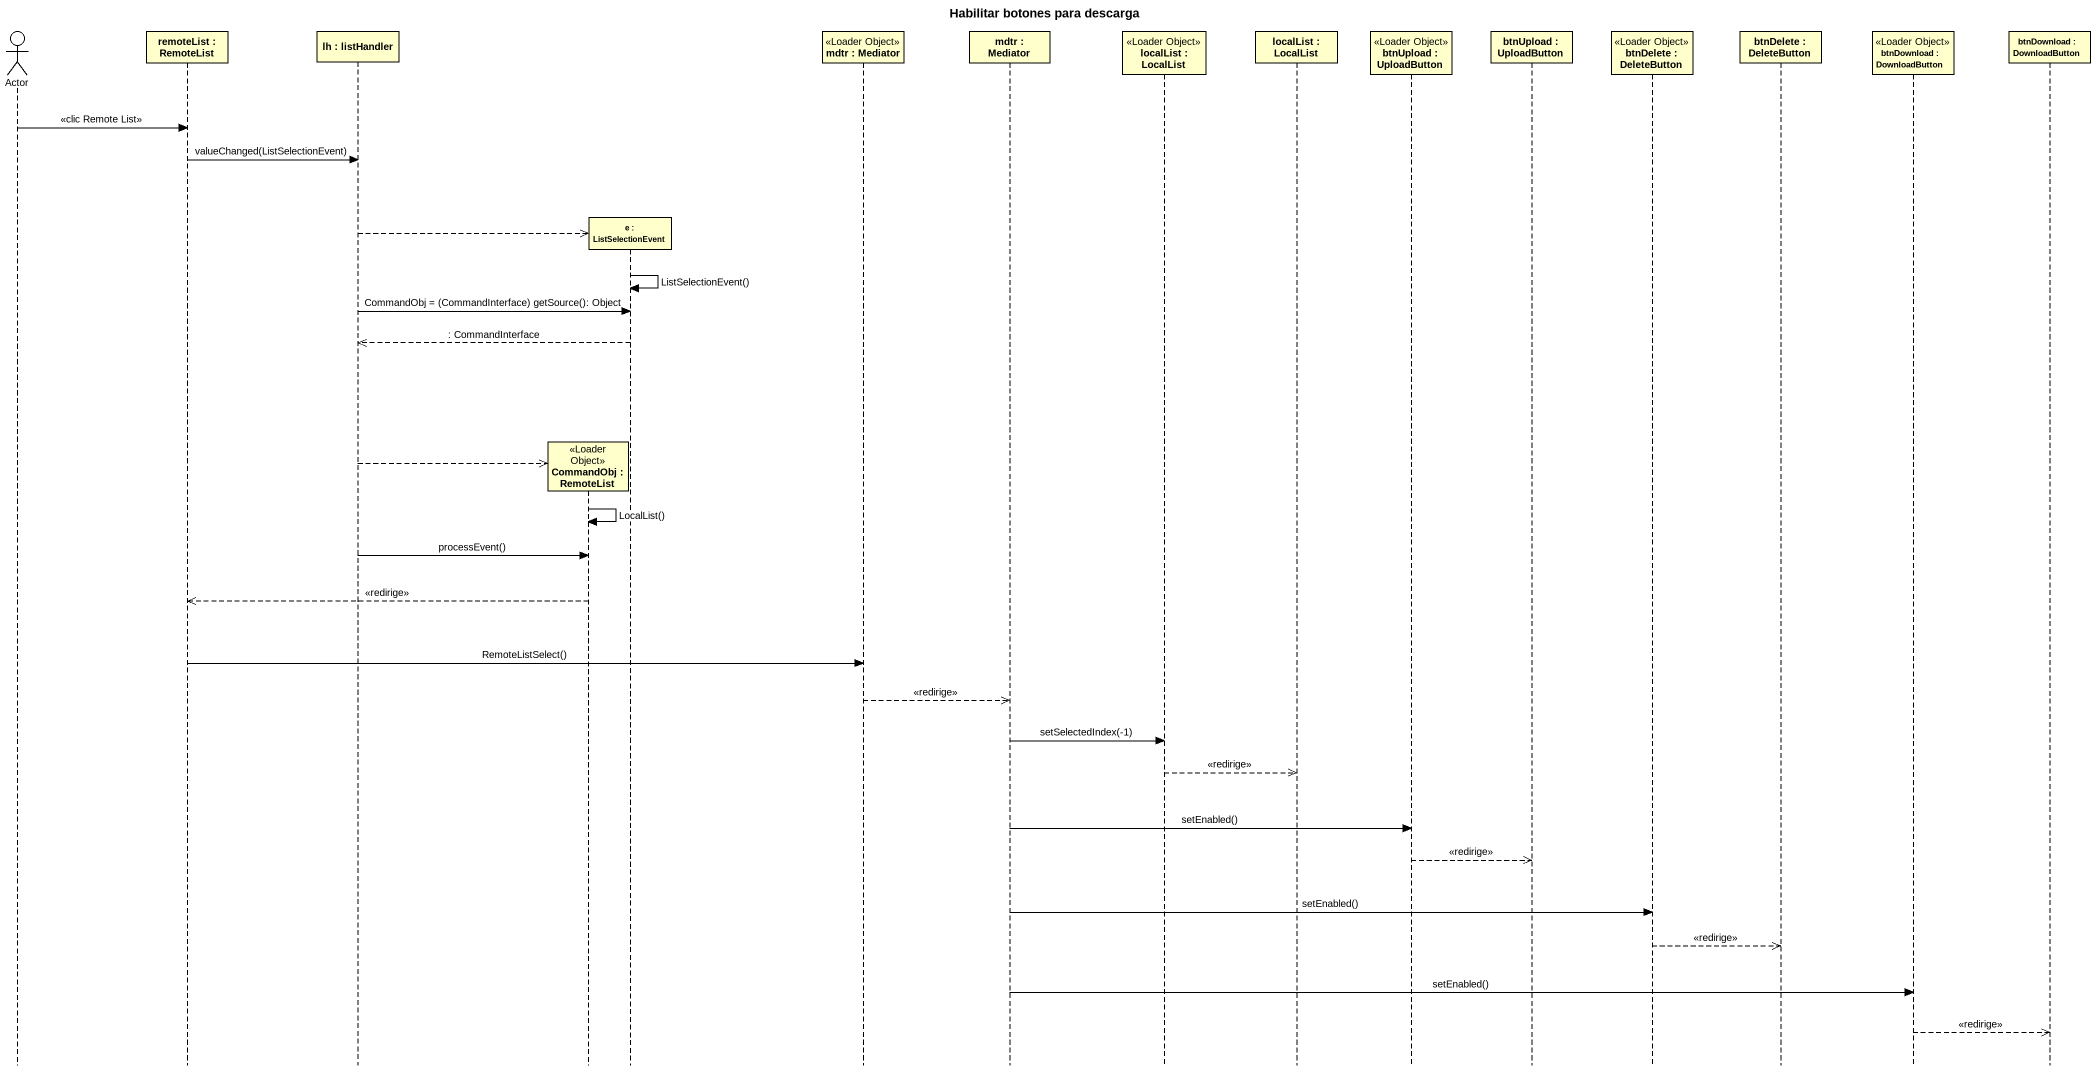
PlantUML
@startuml
title Habilitar botones para descarga
hide footbox
actor "Actor" as Actor_
participant "remoteList : RemoteList" as remoteList
participant "lh : listHandler" as lh
participant "CommandObj : RemoteList" as CommandObj <<Loader Object>>
participant "e : ListSelectionEvent" as e
participant "mdtr : Mediator" as mdtr <<Loader Object>>
participant "mdtr : Mediator" as mdtr_2
participant "localList : LocalList" as localList <<Loader Object>>
participant "localList : LocalList" as localList_2
participant "btnUpload : UploadButton" as btnUpload <<Loader Object>>
participant "btnUpload : UploadButton" as btnUpload_2
participant "btnDelete : DeleteButton" as btnDelete <<Loader Object>>
participant "btnDelete : DeleteButton" as btnDelete_2
participant "btnDownload : DownloadButton" as btnDownload <<Loader Object>>
participant "btnDownload : DownloadButton" as btnDownload_2

Actor_ -> remoteList : <<clic Remote List>>
remoteList -> lh : valueChanged(ListSelectionEvent)
lh -->> e **
e -> e : ListSelectionEvent()
lh -> e : CommandObj = (CommandInterface) getSource(): Object
e -->> lh : : CommandInterface
lh -->> CommandObj **
CommandObj -> CommandObj : LocalList()
lh -> CommandObj : processEvent()
CommandObj -->> remoteList : <<redirige>>
remoteList -> mdtr : RemoteListSelect()
mdtr -->> mdtr_2 : <<redirige>>
mdtr_2 -> localList : setSelectedIndex(-1)
localList -->> localList_2 : <<redirige>>
mdtr_2 -> btnUpload : setEnabled()
btnUpload -->> btnUpload_2 : <<redirige>>
mdtr_2 -> btnDelete : setEnabled()
btnDelete -->> btnDelete_2 : <<redirige>>
mdtr_2 -> btnDownload : setEnabled()
btnDownload -->> btnDownload_2 : <<redirige>>
@enduml
